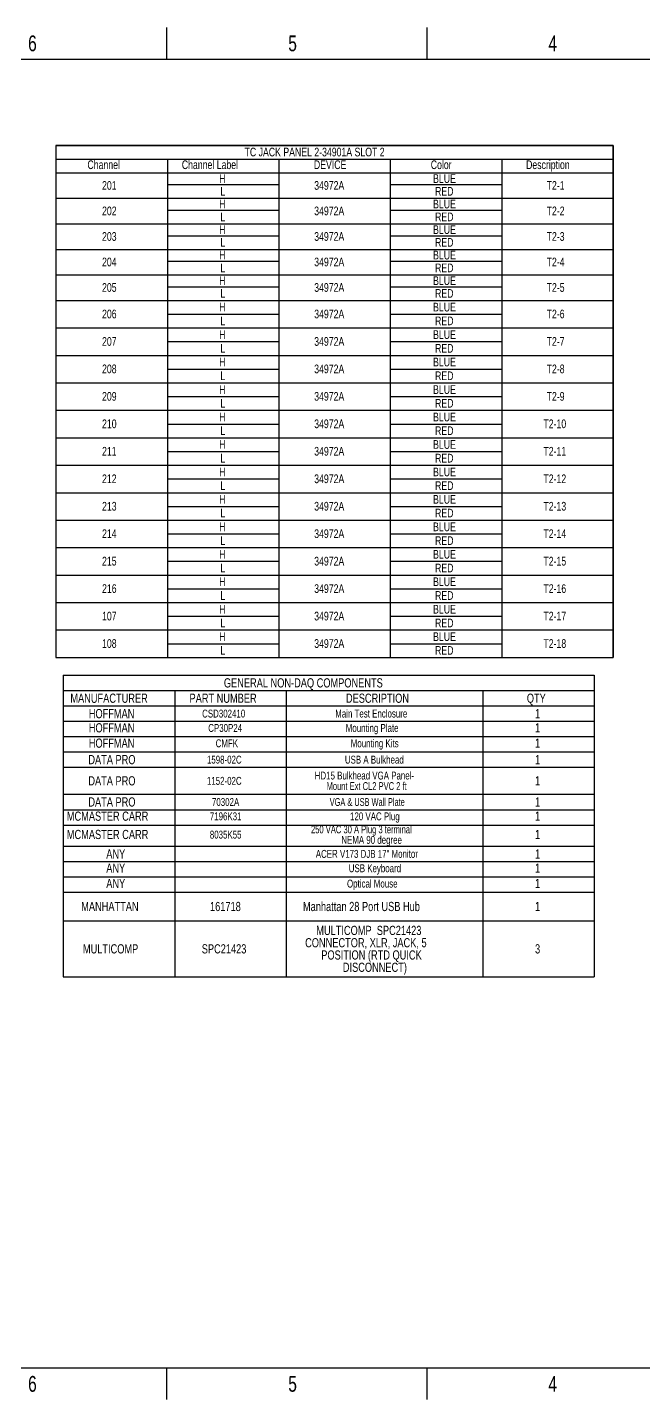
# Paper-space layout 'PATCH PANEL TC LAYOUT' of a CAD drawing. Header units: inches. Extents: x -41.6 to 33.7, y -15.9 to 81.4.
# Drawn here: x 10.86 to 20.63, y 0.07 to 21.81 of the extents above; entities that cross this region are included whole.
import ezdxf

# ---------------------------------------------------------------- set-up
doc = ezdxf.new("R2010")
doc.units = ezdxf.units.IN
doc.header["$MEASUREMENT"] = 0
for name, color, linetype in [('96', 250, 'Continuous'), ('SLD-0', 7, 'Continuous'), ('TEXT', 4, 'Continuous')]:
    doc.layers.add(name, color=color, linetype=linetype)
doc.styles.add('SLDTEXTSTYLE0', font='TXT', dxfattribs={"width": 0.736842})
doc.styles.add('SLDTEXTSTYLE10', font='TXT', dxfattribs={"width": 0.693182})
doc.styles.add('SLDTEXTSTYLE11', font='TXT', dxfattribs={"width": 0.696429})
doc.styles.add('SLDTEXTSTYLE2', font='TXT', dxfattribs={"width": 0.75})
doc.styles.add('SLDTEXTSTYLE5', font='TXT', dxfattribs={"width": 0.7})

# ---------------------------------------------------------------- blocks, each defined once
blk = doc.blocks.new('SW_NOTE_0_18')
at = {"layer": 'SLD-0', "color": 0, "insert": (0.099, 0.322), "char_height": 0.25, "attachment_point": 2, "style": 'SLDTEXTSTYLE0'}
blk.add_mtext('6', dxfattribs=at)
blk = doc.blocks.new('SW_NOTE_0_19')
at = {"layer": 'SLD-0', "color": 0, "insert": (0.099, 0.322), "char_height": 0.25, "attachment_point": 2, "style": 'SLDTEXTSTYLE0'}
blk.add_mtext('5', dxfattribs=at)
blk = doc.blocks.new('SW_NOTE_0_20')
at = {"layer": 'SLD-0', "color": 0, "insert": (0.099, 0.322), "char_height": 0.25, "attachment_point": 2, "style": 'SLDTEXTSTYLE0'}
blk.add_mtext('4', dxfattribs=at)
blk = doc.blocks.new('SW_NOTE_0_32')
at = {"layer": 'SLD-0', "color": 0, "insert": (0.099, 0.322), "char_height": 0.25, "attachment_point": 2, "style": 'SLDTEXTSTYLE0'}
blk.add_mtext('4', dxfattribs=at)
blk = doc.blocks.new('SW_NOTE_0_33')
at = {"layer": 'SLD-0', "color": 0, "insert": (0.099, 0.322), "char_height": 0.25, "attachment_point": 2, "style": 'SLDTEXTSTYLE0'}
blk.add_mtext('5', dxfattribs=at)
blk = doc.blocks.new('SW_NOTE_0_34')
at = {"layer": 'SLD-0', "color": 0, "insert": (0.099, 0.322), "char_height": 0.25, "attachment_point": 2, "style": 'SLDTEXTSTYLE0'}
blk.add_mtext('6', dxfattribs=at)
blk = doc.blocks.new('Block15')
at = {"layer": 'SLD-0'}
for p, q in [((13.134, 21.907), (13.134, 21.407)), ((17.259, 21.907), (17.259, 21.407)), ((13.134, 0.669), (13.134, 0.169)), ((17.259, 0.669), (17.259, 0.169))]:
    blk.add_line(p, q, dxfattribs=at)
at = {"layer": 'TEXT', "color": 1, "linetype": 'Continuous', "lineweight": 25}
for p, q in [((0.759, 21.407), (33.289, 21.407)), ((33.289, 0.669), (0.759, 0.669))]:
    blk.add_line(p, q, dxfattribs=at)
at = {"layer": 'SLD-0', "color": 1}
for name, p in [('SW_NOTE_0_34', (10.909, 21.459)), ('SW_NOTE_0_33', (15.034, 21.459)), ('SW_NOTE_0_32', (19.159, 21.459)), ('SW_NOTE_0_18', (10.909, 0.221)), ('SW_NOTE_0_19', (15.034, 0.221)), ('SW_NOTE_0_20', (19.159, 0.221))]:
    blk.add_blockref(name, p, dxfattribs=at)
blk = doc.blocks.new('D-Size Sheet')
at = {"color": 7, "linetype": 'Continuous'}
blk.add_blockref('Block15', (-0.259, -0.166), dxfattribs=at)
blk = doc.blocks.new('SW_TABLEANNOTATION_6')
at = {"layer": '96', "color": 0}
for p, q in [((0, 0), (0, -0.218)), ((0, 0), (1.767, 0)), ((0, 0), (0, -8.113)), ((8.835, 0), (0, 0)), ((1.767, 0), (3.534, 0)), ((3.534, 0), (5.301, 0)), ((5.301, 0), (7.068, 0)), ((7.068, 0), (8.835, 0)), ((8.835, 0), (8.835, -0.218)), ((8.835, -8.113), (8.835, 0)), ((0, -0.218), (0, -0.435)), ((0, -0.218), (1.767, -0.218)), ((1.767, -0.218), (1.767, -0.435)), ((1.767, -0.218), (3.534, -0.218)), ((3.534, -0.218), (3.534, -0.435)), ((3.534, -0.218), (5.301, -0.218)), ((5.301, -0.218), (5.301, -0.435)), ((5.301, -0.218), (7.068, -0.218)), ((7.068, -0.218), (7.068, -0.435)), ((7.068, -0.218), (8.835, -0.218)), ((8.835, -0.218), (8.835, -0.435)), ((0, -0.435), (0, -0.622)), ((0, -0.435), (1.767, -0.435)), ((0, -0.435), (1.767, -0.435)), ((0, -0.622), (0, -0.839)), ((1.767, -0.435), (1.767, -0.622)), ((1.767, -0.435), (3.534, -0.435)), ((1.767, -0.622), (1.767, -0.839)), ((1.767, -0.622), (3.534, -0.622)), ((3.534, -0.435), (3.534, -0.622)), ((3.534, -0.435), (5.301, -0.435)), ((3.534, -0.435), (5.301, -0.435)), ((3.534, -0.622), (3.534, -0.839)), ((5.301, -0.435), (5.301, -0.622)), ((5.301, -0.435), (7.068, -0.435)), ((5.301, -0.622), (5.301, -0.839)), ((5.301, -0.622), (7.068, -0.622)), ((7.068, -0.435), (7.068, -0.622)), ((7.068, -0.435), (8.835, -0.435)), ((7.068, -0.435), (8.835, -0.435)), ((7.068, -0.622), (7.068, -0.839)), ((8.835, -0.435), (8.835, -0.622)), ((8.835, -0.622), (8.835, -0.839)), ((0, -0.839), (0, -1.026)), ((0, -0.839), (1.767, -0.839)), ((0, -0.839), (1.767, -0.839)), ((1.767, -0.839), (1.767, -1.026)), ((1.767, -0.839), (3.534, -0.839)), ((3.534, -0.839), (3.534, -1.026)), ((3.534, -0.839), (5.301, -0.839)), ((3.534, -0.839), (5.301, -0.839)), ((5.301, -0.839), (5.301, -1.026)), ((5.301, -0.839), (7.068, -0.839)), ((7.068, -0.839), (7.068, -1.026)), ((7.068, -0.839), (8.835, -0.839)), ((7.068, -0.839), (8.835, -0.839)), ((8.835, -0.839), (8.835, -1.026)), ((0, -1.026), (0, -1.244)), ((1.767, -1.026), (1.767, -1.244)), ((1.767, -1.026), (3.534, -1.026)), ((3.534, -1.026), (3.534, -1.244)), ((5.301, -1.026), (5.301, -1.244)), ((5.301, -1.026), (7.068, -1.026)), ((7.068, -1.026), (7.068, -1.244)), ((8.835, -1.026), (8.835, -1.244)), ((0, -1.244), (0, -1.431)), ((0, -1.244), (1.767, -1.244)), ((0, -1.244), (1.767, -1.244)), ((1.767, -1.244), (1.767, -1.431)), ((1.767, -1.244), (3.534, -1.244)), ((3.534, -1.244), (3.534, -1.431)), ((3.534, -1.244), (5.301, -1.244)), ((3.534, -1.244), (5.301, -1.244)), ((5.301, -1.244), (5.301, -1.431)), ((5.301, -1.244), (7.068, -1.244)), ((7.068, -1.244), (7.068, -1.431)), ((7.068, -1.244), (8.835, -1.244)), ((7.068, -1.244), (8.835, -1.244)), ((8.835, -1.244), (8.835, -1.431)), ((0, -1.431), (0, -1.648)), ((1.767, -1.431), (1.767, -1.648)), ((1.767, -1.431), (3.534, -1.431)), ((3.534, -1.431), (3.534, -1.648)), ((5.301, -1.431), (5.301, -1.648)), ((5.301, -1.431), (7.068, -1.431)), ((7.068, -1.431), (7.068, -1.648)), ((8.835, -1.431), (8.835, -1.648)), ((0, -1.648), (0, -1.835)), ((0, -1.648), (1.767, -1.648)), ((0, -1.648), (1.767, -1.648)), ((1.767, -1.648), (1.767, -1.835)), ((1.767, -1.648), (3.534, -1.648)), ((3.534, -1.648), (3.534, -1.835)), ((3.534, -1.648), (5.301, -1.648)), ((3.534, -1.648), (5.301, -1.648)), ((5.301, -1.648), (5.301, -1.835)), ((5.301, -1.648), (7.068, -1.648)), ((7.068, -1.648), (7.068, -1.835)), ((7.068, -1.648), (8.835, -1.648)), ((7.068, -1.648), (8.835, -1.648)), ((8.835, -1.648), (8.835, -1.835)), ((0, -1.835), (0, -2.052)), ((1.767, -1.835), (1.767, -2.052)), ((1.767, -1.835), (3.534, -1.835)), ((3.534, -1.835), (3.534, -2.052)), ((5.301, -1.835), (5.301, -2.052)), ((5.301, -1.835), (7.068, -1.835)), ((7.068, -1.835), (7.068, -2.052)), ((8.835, -1.835), (8.835, -2.052)), ((0, -2.052), (0, -2.239)), ((0, -2.052), (1.767, -2.052)), ((0, -2.052), (1.767, -2.052)), ((1.767, -2.052), (1.767, -2.239)), ((1.767, -2.052), (3.534, -2.052)), ((3.534, -2.052), (3.534, -2.239)), ((3.534, -2.052), (5.301, -2.052)), ((3.534, -2.052), (5.301, -2.052)), ((5.301, -2.052), (5.301, -2.239)), ((5.301, -2.052), (7.068, -2.052)), ((7.068, -2.052), (7.068, -2.239)), ((7.068, -2.052), (8.835, -2.052)), ((7.068, -2.052), (8.835, -2.052)), ((8.835, -2.052), (8.835, -2.239)), ((0, -2.239), (0, -2.457)), ((1.767, -2.239), (1.767, -2.457)), ((1.767, -2.239), (3.534, -2.239)), ((3.534, -2.239), (3.534, -2.457)), ((5.301, -2.239), (5.301, -2.457)), ((5.301, -2.239), (7.068, -2.239)), ((7.068, -2.239), (7.068, -2.457)), ((8.835, -2.239), (8.835, -2.457)), ((0, -2.457), (0, -2.674)), ((0, -2.457), (1.767, -2.457)), ((0, -2.457), (1.767, -2.457)), ((1.767, -2.457), (1.767, -2.674)), ((1.767, -2.457), (3.534, -2.457)), ((3.534, -2.457), (3.534, -2.674)), ((3.534, -2.457), (5.301, -2.457)), ((3.534, -2.457), (5.301, -2.457)), ((5.301, -2.457), (5.301, -2.674)), ((5.301, -2.457), (7.068, -2.457)), ((7.068, -2.457), (7.068, -2.674)), ((7.068, -2.457), (8.835, -2.457)), ((7.068, -2.457), (8.835, -2.457)), ((8.835, -2.457), (8.835, -2.674)), ((0, -2.674), (0, -2.892)), ((1.767, -2.674), (1.767, -2.892)), ((1.767, -2.674), (3.534, -2.674)), ((3.534, -2.674), (3.534, -2.892)), ((5.301, -2.674), (5.301, -2.892)), ((5.301, -2.674), (7.068, -2.674)), ((7.068, -2.674), (7.068, -2.892)), ((8.835, -2.674), (8.835, -2.892)), ((0, -2.892), (0, -3.109)), ((0, -2.892), (1.767, -2.892)), ((0, -2.892), (1.767, -2.892)), ((1.767, -2.892), (1.767, -3.109)), ((1.767, -2.892), (3.534, -2.892)), ((3.534, -2.892), (3.534, -3.109)), ((3.534, -2.892), (5.301, -2.892)), ((3.534, -2.892), (5.301, -2.892)), ((5.301, -2.892), (5.301, -3.109)), ((5.301, -2.892), (7.068, -2.892)), ((7.068, -2.892), (7.068, -3.109)), ((7.068, -2.892), (8.835, -2.892)), ((7.068, -2.892), (8.835, -2.892)), ((8.835, -2.892), (8.835, -3.109)), ((0, -3.109), (0, -3.327)), ((1.767, -3.109), (1.767, -3.327)), ((1.767, -3.109), (3.534, -3.109)), ((3.534, -3.109), (3.534, -3.327)), ((5.301, -3.109), (5.301, -3.327)), ((5.301, -3.109), (7.068, -3.109)), ((7.068, -3.109), (7.068, -3.327)), ((8.835, -3.109), (8.835, -3.327)), ((0, -3.327), (0, -3.545)), ((0, -3.327), (1.767, -3.327)), ((0, -3.327), (1.767, -3.327)), ((1.767, -3.327), (1.767, -3.545)), ((1.767, -3.327), (3.534, -3.327)), ((3.534, -3.327), (3.534, -3.545)), ((3.534, -3.327), (5.301, -3.327)), ((3.534, -3.327), (5.301, -3.327)), ((5.301, -3.327), (5.301, -3.545)), ((5.301, -3.327), (7.068, -3.327)), ((7.068, -3.327), (7.068, -3.545)), ((7.068, -3.327), (8.835, -3.327)), ((7.068, -3.327), (8.835, -3.327)), ((8.835, -3.327), (8.835, -3.545)), ((0, -3.545), (0, -3.762)), ((1.767, -3.545), (1.767, -3.762)), ((1.767, -3.545), (3.534, -3.545)), ((3.534, -3.545), (3.534, -3.762)), ((5.301, -3.545), (5.301, -3.762)), ((5.301, -3.545), (7.068, -3.545)), ((7.068, -3.545), (7.068, -3.762)), ((8.835, -3.545), (8.835, -3.762)), ((0, -3.762), (0, -3.98)), ((0, -3.762), (1.767, -3.762)), ((0, -3.762), (1.767, -3.762)), ((1.767, -3.762), (1.767, -3.98)), ((1.767, -3.762), (3.534, -3.762)), ((3.534, -3.762), (3.534, -3.98)), ((3.534, -3.762), (5.301, -3.762)), ((3.534, -3.762), (5.301, -3.762)), ((5.301, -3.762), (5.301, -3.98)), ((5.301, -3.762), (7.068, -3.762)), ((7.068, -3.762), (7.068, -3.98)), ((7.068, -3.762), (8.835, -3.762)), ((7.068, -3.762), (8.835, -3.762)), ((8.835, -3.762), (8.835, -3.98)), ((0, -3.98), (0, -4.197)), ((1.767, -3.98), (1.767, -4.197)), ((1.767, -3.98), (3.534, -3.98)), ((3.534, -3.98), (3.534, -4.197)), ((5.301, -3.98), (5.301, -4.197)), ((5.301, -3.98), (7.068, -3.98)), ((7.068, -3.98), (7.068, -4.197)), ((8.835, -3.98), (8.835, -4.197)), ((0, -4.197), (0, -4.415)), ((0, -4.197), (1.767, -4.197)), ((0, -4.197), (1.767, -4.197)), ((1.767, -4.197), (1.767, -4.415)), ((1.767, -4.197), (3.534, -4.197)), ((3.534, -4.197), (3.534, -4.415)), ((3.534, -4.197), (5.301, -4.197)), ((3.534, -4.197), (5.301, -4.197)), ((5.301, -4.197), (5.301, -4.415)), ((5.301, -4.197), (7.068, -4.197)), ((7.068, -4.197), (7.068, -4.415)), ((7.068, -4.197), (8.835, -4.197)), ((7.068, -4.197), (8.835, -4.197)), ((8.835, -4.197), (8.835, -4.415)), ((0, -4.415), (0, -4.632)), ((1.767, -4.415), (1.767, -4.632)), ((1.767, -4.415), (3.534, -4.415)), ((3.534, -4.415), (3.534, -4.632)), ((5.301, -4.415), (5.301, -4.632)), ((5.301, -4.415), (7.068, -4.415)), ((7.068, -4.415), (7.068, -4.632)), ((8.835, -4.415), (8.835, -4.632)), ((0, -4.632), (0, -4.85)), ((0, -4.632), (1.767, -4.632)), ((0, -4.632), (1.767, -4.632)), ((1.767, -4.632), (1.767, -4.85)), ((1.767, -4.632), (3.534, -4.632)), ((3.534, -4.632), (3.534, -4.85)), ((3.534, -4.632), (5.301, -4.632)), ((3.534, -4.632), (5.301, -4.632)), ((5.301, -4.632), (5.301, -4.85)), ((5.301, -4.632), (7.068, -4.632)), ((7.068, -4.632), (7.068, -4.85)), ((7.068, -4.632), (8.835, -4.632)), ((7.068, -4.632), (8.835, -4.632)), ((8.835, -4.632), (8.835, -4.85)), ((0, -4.85), (0, -5.067)), ((1.767, -4.85), (1.767, -5.067)), ((1.767, -4.85), (3.534, -4.85)), ((3.534, -4.85), (3.534, -5.067)), ((5.301, -4.85), (5.301, -5.067)), ((5.301, -4.85), (7.068, -4.85)), ((7.068, -4.85), (7.068, -5.067)), ((8.835, -4.85), (8.835, -5.067)), ((0, -5.067), (0, -5.285)), ((0, -5.067), (1.767, -5.067)), ((0, -5.067), (1.767, -5.067)), ((1.767, -5.067), (1.767, -5.285)), ((1.767, -5.067), (3.534, -5.067)), ((3.534, -5.067), (3.534, -5.285)), ((3.534, -5.067), (5.301, -5.067)), ((3.534, -5.067), (5.301, -5.067)), ((5.301, -5.067), (5.301, -5.285)), ((5.301, -5.067), (7.068, -5.067)), ((7.068, -5.067), (7.068, -5.285)), ((7.068, -5.067), (8.835, -5.067)), ((7.068, -5.067), (8.835, -5.067)), ((8.835, -5.067), (8.835, -5.285)), ((0, -5.285), (0, -5.503)), ((1.767, -5.285), (1.767, -5.503)), ((1.767, -5.285), (3.534, -5.285)), ((3.534, -5.285), (3.534, -5.503)), ((5.301, -5.285), (5.301, -5.503)), ((5.301, -5.285), (7.068, -5.285)), ((7.068, -5.285), (7.068, -5.503)), ((8.835, -5.285), (8.835, -5.503)), ((0, -5.503), (0, -5.72)), ((0, -5.503), (1.767, -5.503)), ((0, -5.503), (1.767, -5.503)), ((1.767, -5.503), (1.767, -5.72)), ((1.767, -5.503), (3.534, -5.503)), ((3.534, -5.503), (3.534, -5.72)), ((3.534, -5.503), (5.301, -5.503)), ((3.534, -5.503), (5.301, -5.503)), ((5.301, -5.503), (5.301, -5.72)), ((5.301, -5.503), (7.068, -5.503)), ((7.068, -5.503), (7.068, -5.72)), ((7.068, -5.503), (8.835, -5.503)), ((7.068, -5.503), (8.835, -5.503)), ((8.835, -5.503), (8.835, -5.72)), ((0, -5.72), (0, -5.938)), ((1.767, -5.72), (1.767, -5.938)), ((1.767, -5.72), (3.534, -5.72)), ((3.534, -5.72), (3.534, -5.938)), ((5.301, -5.72), (5.301, -5.938)), ((5.301, -5.72), (7.068, -5.72)), ((7.068, -5.72), (7.068, -5.938)), ((8.835, -5.72), (8.835, -5.938)), ((0, -5.938), (0, -6.155)), ((0, -5.938), (1.767, -5.938)), ((0, -5.938), (1.767, -5.938)), ((1.767, -5.938), (1.767, -6.155)), ((1.767, -5.938), (3.534, -5.938)), ((3.534, -5.938), (3.534, -6.155)), ((3.534, -5.938), (5.301, -5.938)), ((3.534, -5.938), (5.301, -5.938)), ((5.301, -5.938), (5.301, -6.155)), ((5.301, -5.938), (7.068, -5.938)), ((7.068, -5.938), (7.068, -6.155)), ((7.068, -5.938), (8.835, -5.938)), ((7.068, -5.938), (8.835, -5.938)), ((8.835, -5.938), (8.835, -6.155)), ((0, -6.155), (0, -6.373)), ((1.767, -6.155), (1.767, -6.373)), ((1.767, -6.155), (3.534, -6.155)), ((3.534, -6.155), (3.534, -6.373)), ((5.301, -6.155), (5.301, -6.373)), ((5.301, -6.155), (7.068, -6.155)), ((7.068, -6.155), (7.068, -6.373)), ((8.835, -6.155), (8.835, -6.373)), ((0, -6.373), (0, -6.59)), ((0, -6.373), (1.767, -6.373)), ((0, -6.373), (1.767, -6.373)), ((1.767, -6.373), (1.767, -6.59)), ((1.767, -6.373), (3.534, -6.373)), ((3.534, -6.373), (3.534, -6.59)), ((3.534, -6.373), (5.301, -6.373)), ((3.534, -6.373), (5.301, -6.373)), ((5.301, -6.373), (5.301, -6.59)), ((5.301, -6.373), (7.068, -6.373)), ((7.068, -6.373), (7.068, -6.59)), ((7.068, -6.373), (8.835, -6.373)), ((7.068, -6.373), (8.835, -6.373)), ((8.835, -6.373), (8.835, -6.59)), ((0, -6.59), (0, -6.808)), ((1.767, -6.59), (1.767, -6.808)), ((1.767, -6.59), (3.534, -6.59)), ((3.534, -6.59), (3.534, -6.808)), ((5.301, -6.59), (5.301, -6.808)), ((5.301, -6.59), (7.068, -6.59)), ((7.068, -6.59), (7.068, -6.808)), ((8.835, -6.59), (8.835, -6.808)), ((0, -6.808), (0, -7.025)), ((0, -6.808), (1.767, -6.808)), ((0, -6.808), (1.767, -6.808)), ((1.767, -6.808), (1.767, -7.025)), ((1.767, -6.808), (3.534, -6.808)), ((3.534, -6.808), (3.534, -7.025)), ((3.534, -6.808), (5.301, -6.808)), ((3.534, -6.808), (5.301, -6.808)), ((5.301, -6.808), (5.301, -7.025)), ((5.301, -6.808), (7.068, -6.808)), ((7.068, -6.808), (7.068, -7.025)), ((7.068, -6.808), (8.835, -6.808)), ((7.068, -6.808), (8.835, -6.808)), ((8.835, -6.808), (8.835, -7.025)), ((0, -7.025), (0, -7.243)), ((1.767, -7.025), (1.767, -7.243)), ((1.767, -7.025), (3.534, -7.025)), ((3.534, -7.025), (3.534, -7.243)), ((5.301, -7.025), (5.301, -7.243)), ((5.301, -7.025), (7.068, -7.025)), ((7.068, -7.025), (7.068, -7.243)), ((8.835, -7.025), (8.835, -7.243)), ((0, -7.243), (0, -7.46)), ((0, -7.243), (1.767, -7.243)), ((0, -7.243), (1.767, -7.243)), ((1.767, -7.243), (1.767, -7.46)), ((1.767, -7.243), (3.534, -7.243)), ((3.534, -7.243), (3.534, -7.46)), ((3.534, -7.243), (5.301, -7.243)), ((3.534, -7.243), (5.301, -7.243)), ((5.301, -7.243), (5.301, -7.46)), ((5.301, -7.243), (7.068, -7.243)), ((7.068, -7.243), (7.068, -7.46)), ((7.068, -7.243), (8.835, -7.243)), ((7.068, -7.243), (8.835, -7.243)), ((8.835, -7.243), (8.835, -7.46)), ((0, -7.46), (0, -7.678)), ((1.767, -7.46), (1.767, -7.678)), ((1.767, -7.46), (3.534, -7.46)), ((3.534, -7.46), (3.534, -7.678)), ((5.301, -7.46), (5.301, -7.678)), ((5.301, -7.46), (7.068, -7.46)), ((7.068, -7.46), (7.068, -7.678)), ((8.835, -7.46), (8.835, -7.678)), ((0, -7.678), (0, -7.896)), ((0, -7.678), (1.767, -7.678)), ((0, -7.678), (1.767, -7.678)), ((1.767, -7.678), (1.767, -7.896)), ((1.767, -7.678), (3.534, -7.678)), ((3.534, -7.678), (3.534, -7.896)), ((3.534, -7.678), (5.301, -7.678)), ((3.534, -7.678), (5.301, -7.678)), ((5.301, -7.678), (5.301, -7.896)), ((5.301, -7.678), (7.068, -7.678)), ((7.068, -7.678), (7.068, -7.896)), ((7.068, -7.678), (8.835, -7.678)), ((7.068, -7.678), (8.835, -7.678)), ((8.835, -7.678), (8.835, -7.896)), ((0, -7.896), (0, -8.113)), ((1.767, -7.896), (1.767, -8.113)), ((1.767, -7.896), (3.534, -7.896)), ((3.534, -7.896), (3.534, -8.113)), ((5.301, -7.896), (5.301, -8.113)), ((5.301, -7.896), (7.068, -7.896)), ((7.068, -7.896), (7.068, -8.113)), ((8.835, -7.896), (8.835, -8.113)), ((0, -8.113), (1.767, -8.113)), ((0, -8.113), (8.835, -8.113)), ((1.767, -8.113), (3.534, -8.113)), ((3.534, -8.113), (5.301, -8.113)), ((5.301, -8.113), (7.068, -8.113)), ((7.068, -8.113), (8.835, -8.113))]:
    blk.add_line(p, q, dxfattribs=at)
at = {"layer": '96', "color": 0, "attachment_point": 1, "style": 'SLDTEXTSTYLE2'}
for s, insert, char_height in [('TC JACK PANEL 2-34901A SLOT 2', (2.991, -0.037), 0.1378), ('Channel', (0.5, -0.238), 0.1378), ('Channel Label', (1.996, -0.238), 0.1378), ('DEVICE', (4.09, -0.238), 0.1378), ('Color', (5.943, -0.238), 0.1378), ('Description', (7.454, -0.238), 0.1378), ('201', (0.731, -0.566), 0.1378), ('H', (2.588, -0.457), 0.138), ('34972A', (4.095, -0.566), 0.1378), ('BLUE', (5.98, -0.457), 0.1378), ('T2-1', (7.78, -0.566), 0.1378), ('H', (2.588, -0.861), 0.138), ('L', (2.608, -0.659), 0.138), ('BLUE', (5.98, -0.861), 0.1378), ('RED', (6.011, -0.659), 0.1378), ('202', (0.731, -0.97), 0.1378), ('L', (2.608, -1.064), 0.138), ('34972A', (4.095, -0.97), 0.1378), ('RED', (6.011, -1.064), 0.1378), ('T2-2', (7.78, -0.97), 0.1378), ('H', (2.588, -1.266), 0.138), ('BLUE', (5.98, -1.266), 0.1378), ('203', (0.731, -1.375), 0.1378), ('L', (2.608, -1.468), 0.138), ('34972A', (4.095, -1.375), 0.1378), ('RED', (6.011, -1.468), 0.1378), ('T2-3', (7.78, -1.375), 0.1378), ('H', (2.588, -1.67), 0.138), ('BLUE', (5.98, -1.67), 0.1378), ('204', (0.731, -1.779), 0.1378), ('L', (2.608, -1.872), 0.138), ('34972A', (4.095, -1.779), 0.1378), ('RED', (6.011, -1.872), 0.1378), ('T2-4', (7.78, -1.779), 0.1378), ('H', (2.588, -2.075), 0.138), ('BLUE', (5.98, -2.075), 0.1378), ('205', (0.731, -2.183), 0.1378), ('L', (2.608, -2.277), 0.138), ('34972A', (4.095, -2.183), 0.1378), ('RED', (6.011, -2.277), 0.1378), ('T2-5', (7.78, -2.183), 0.1378), ('206', (0.731, -2.603), 0.1378), ('H', (2.588, -2.494), 0.138), ('34972A', (4.095, -2.603), 0.1378), ('BLUE', (5.98, -2.494), 0.1378), ('T2-6', (7.78, -2.603), 0.1378), ('L', (2.608, -2.712), 0.138), ('RED', (6.011, -2.712), 0.1378), ('207', (0.731, -3.038), 0.1378), ('H', (2.588, -2.929), 0.138), ('34972A', (4.095, -3.038), 0.1378), ('BLUE', (5.98, -2.929), 0.1378), ('T2-7', (7.78, -3.038), 0.1378), ('L', (2.608, -3.147), 0.138), ('RED', (6.011, -3.147), 0.1378), ('208', (0.731, -3.473), 0.1378), ('H', (2.588, -3.364), 0.138), ('34972A', (4.095, -3.473), 0.1378), ('BLUE', (5.98, -3.364), 0.1378), ('T2-8', (7.78, -3.473), 0.1378), ('L', (2.608, -3.582), 0.138), ('RED', (6.011, -3.582), 0.1378), ('209', (0.731, -3.908), 0.1378), ('H', (2.588, -3.8), 0.138), ('34972A', (4.095, -3.908), 0.1378), ('BLUE', (5.98, -3.8), 0.1378), ('T2-9', (7.78, -3.908), 0.1378), ('L', (2.608, -4.017), 0.138), ('RED', (6.011, -4.017), 0.1378), ('210', (0.731, -4.343), 0.1378), ('H', (2.588, -4.235), 0.138), ('34972A', (4.095, -4.343), 0.1378), ('BLUE', (5.98, -4.235), 0.1378), ('T2-10', (7.729, -4.343), 0.1378), ('L', (2.608, -4.452), 0.138), ('RED', (6.011, -4.452), 0.1378), ('211', (0.731, -4.778), 0.1378), ('H', (2.588, -4.67), 0.138), ('34972A', (4.095, -4.778), 0.1378), ('BLUE', (5.98, -4.67), 0.1378), ('T2-11', (7.729, -4.778), 0.1378), ('L', (2.608, -4.887), 0.138), ('RED', (6.011, -4.887), 0.1378), ('212', (0.731, -5.214), 0.1378), ('H', (2.588, -5.105), 0.138), ('34972A', (4.095, -5.214), 0.1378), ('BLUE', (5.98, -5.105), 0.1378), ('T2-12', (7.729, -5.214), 0.1378), ('L', (2.608, -5.322), 0.138), ('RED', (6.011, -5.322), 0.1378), ('213', (0.731, -5.649), 0.1378), ('H', (2.588, -5.54), 0.138), ('34972A', (4.095, -5.649), 0.1378), ('BLUE', (5.98, -5.54), 0.1378), ('T2-13', (7.729, -5.649), 0.1378), ('L', (2.608, -5.757), 0.138), ('RED', (6.011, -5.757), 0.1378), ('214', (0.731, -6.084), 0.1378), ('H', (2.588, -5.975), 0.138), ('34972A', (4.095, -6.084), 0.1378), ('BLUE', (5.98, -5.975), 0.1378), ('T2-14', (7.729, -6.084), 0.1378), ('L', (2.608, -6.193), 0.138), ('RED', (6.011, -6.193), 0.1378), ('215', (0.731, -6.519), 0.1378), ('H', (2.588, -6.41), 0.138), ('34972A', (4.095, -6.519), 0.1378), ('BLUE', (5.98, -6.41), 0.1378), ('T2-15', (7.729, -6.519), 0.1378), ('L', (2.608, -6.628), 0.138), ('RED', (6.011, -6.628), 0.1378), ('216', (0.731, -6.954), 0.1378), ('H', (2.588, -6.845), 0.138), ('34972A', (4.095, -6.954), 0.1378), ('BLUE', (5.98, -6.845), 0.1378), ('T2-16', (7.729, -6.954), 0.1378), ('L', (2.608, -7.063), 0.138), ('RED', (6.011, -7.063), 0.1378), ('107', (0.731, -7.389), 0.1378), ('H', (2.588, -7.28), 0.138), ('34972A', (4.095, -7.389), 0.1378), ('BLUE', (5.98, -7.28), 0.1378), ('T2-17', (7.729, -7.389), 0.1378), ('L', (2.608, -7.498), 0.138), ('RED', (6.011, -7.498), 0.1378), ('108', (0.731, -7.824), 0.1378), ('H', (2.588, -7.715), 0.138), ('34972A', (4.095, -7.824), 0.1378), ('BLUE', (5.98, -7.715), 0.1378), ('T2-18', (7.729, -7.824), 0.1378), ('L', (2.608, -7.933), 0.138), ('RED', (6.011, -7.933), 0.1378)]:
    blk.add_mtext(s, dxfattribs=dict(at, insert=insert, char_height=char_height))
blk = doc.blocks.new('SW_TABLEANNOTATION_10')
at = {"layer": 'TEXT', "color": 0}
for p, q in [((0, 0), (0, -0.243)), ((0, 0), (1.767, 0)), ((1.767, 0), (3.534, 0)), ((3.534, 0), (6.651, 0)), ((6.651, 0), (8.417, 0)), ((8.417, 0), (8.417, -0.243)), ((0, -0.243), (0, -0.486)), ((0, -0.243), (1.767, -0.243)), ((1.767, -0.243), (1.767, -0.486)), ((1.767, -0.243), (3.534, -0.243)), ((3.534, -0.243), (3.534, -0.486)), ((3.534, -0.243), (6.651, -0.243)), ((6.651, -0.243), (6.651, -0.486)), ((6.651, -0.243), (8.417, -0.243)), ((8.417, -0.243), (8.417, -0.486)), ((0, -0.486), (0, -0.73)), ((0, -0.486), (1.767, -0.486)), ((1.767, -0.486), (1.767, -0.73)), ((1.767, -0.486), (3.534, -0.486)), ((3.534, -0.486), (3.534, -0.73)), ((3.534, -0.486), (6.651, -0.486)), ((6.651, -0.486), (6.651, -0.73)), ((6.651, -0.486), (8.417, -0.486)), ((8.417, -0.486), (8.417, -0.73)), ((0, -0.73), (0, -0.973)), ((0, -0.73), (1.767, -0.73)), ((1.767, -0.73), (1.767, -0.973)), ((1.767, -0.73), (3.534, -0.73)), ((3.534, -0.73), (3.534, -0.973)), ((3.534, -0.73), (6.651, -0.73)), ((6.651, -0.73), (6.651, -0.973)), ((6.651, -0.73), (8.417, -0.73)), ((8.417, -0.73), (8.417, -0.973)), ((0, -0.973), (0, -1.216)), ((0, -0.973), (1.767, -0.973)), ((1.767, -0.973), (1.767, -1.216)), ((1.767, -0.973), (3.534, -0.973)), ((3.534, -0.973), (3.534, -1.216)), ((3.534, -0.973), (6.651, -0.973)), ((6.651, -0.973), (6.651, -1.216)), ((6.651, -0.973), (8.417, -0.973)), ((8.417, -0.973), (8.417, -1.216)), ((0, -1.216), (0, -1.459)), ((0, -1.216), (1.767, -1.216)), ((1.767, -1.216), (1.767, -1.459)), ((1.767, -1.216), (3.534, -1.216)), ((3.534, -1.216), (3.534, -1.459)), ((3.534, -1.216), (6.651, -1.216)), ((6.651, -1.216), (6.651, -1.459)), ((6.651, -1.216), (8.417, -1.216)), ((8.417, -1.216), (8.417, -1.459)), ((0, -1.459), (0, -1.887)), ((0, -1.459), (1.767, -1.459)), ((1.767, -1.459), (1.767, -1.887)), ((1.767, -1.459), (3.534, -1.459)), ((3.534, -1.459), (3.534, -1.887)), ((3.534, -1.459), (6.651, -1.459)), ((6.651, -1.459), (6.651, -1.887)), ((6.651, -1.459), (8.417, -1.459)), ((8.417, -1.459), (8.417, -1.887)), ((0, -1.887), (0, -2.131)), ((0, -1.887), (1.767, -1.887)), ((1.767, -1.887), (1.767, -2.131)), ((1.767, -1.887), (3.534, -1.887)), ((3.534, -1.887), (3.534, -2.131)), ((3.534, -1.887), (6.651, -1.887)), ((6.651, -1.887), (6.651, -2.131)), ((6.651, -1.887), (8.417, -1.887)), ((8.417, -1.887), (8.417, -2.131)), ((0, -2.131), (0, -2.374)), ((0, -2.131), (1.767, -2.131)), ((1.767, -2.131), (1.767, -2.374)), ((1.767, -2.131), (3.534, -2.131)), ((3.534, -2.131), (3.534, -2.374)), ((3.534, -2.131), (6.651, -2.131)), ((6.651, -2.131), (6.651, -2.374)), ((6.651, -2.131), (8.417, -2.131)), ((8.417, -2.131), (8.417, -2.374)), ((0, -2.374), (0, -2.709)), ((0, -2.374), (1.767, -2.374)), ((1.767, -2.374), (1.767, -2.709)), ((1.767, -2.374), (3.534, -2.374)), ((3.534, -2.374), (3.534, -2.709)), ((3.534, -2.374), (6.651, -2.374)), ((6.651, -2.374), (6.651, -2.709)), ((6.651, -2.374), (8.417, -2.374)), ((8.417, -2.374), (8.417, -2.709)), ((0, -2.709), (0, -2.953)), ((0, -2.709), (1.767, -2.709)), ((1.767, -2.709), (1.767, -2.953)), ((1.767, -2.709), (3.534, -2.709)), ((3.534, -2.709), (3.534, -2.953)), ((3.534, -2.709), (6.651, -2.709)), ((6.651, -2.709), (6.651, -2.953)), ((6.651, -2.709), (8.417, -2.709)), ((8.417, -2.709), (8.417, -2.953)), ((0, -2.953), (0, -3.196)), ((0, -2.953), (1.767, -2.953)), ((1.767, -2.953), (1.767, -3.196)), ((1.767, -2.953), (3.534, -2.953)), ((3.534, -2.953), (3.534, -3.196)), ((3.534, -2.953), (6.651, -2.953)), ((6.651, -2.953), (6.651, -3.196)), ((6.651, -2.953), (8.417, -2.953)), ((8.417, -2.953), (8.417, -3.196)), ((0, -3.196), (0, -3.439)), ((0, -3.196), (1.767, -3.196)), ((1.767, -3.196), (1.767, -3.439)), ((1.767, -3.196), (3.534, -3.196)), ((3.534, -3.196), (3.534, -3.439)), ((3.534, -3.196), (6.651, -3.196)), ((6.651, -3.196), (6.651, -3.439)), ((6.651, -3.196), (8.417, -3.196)), ((8.417, -3.196), (8.417, -3.439)), ((0, -3.439), (0, -3.89)), ((0, -3.439), (1.767, -3.439)), ((1.767, -3.439), (1.767, -3.89)), ((1.767, -3.439), (3.534, -3.439)), ((3.534, -3.439), (3.534, -3.89)), ((3.534, -3.439), (6.651, -3.439)), ((6.651, -3.439), (6.651, -3.89)), ((6.651, -3.439), (8.417, -3.439)), ((8.417, -3.439), (8.417, -3.89)), ((0, -3.89), (0, -4.781)), ((0, -3.89), (1.767, -3.89)), ((1.767, -3.89), (1.767, -4.781)), ((1.767, -3.89), (3.534, -3.89)), ((3.534, -3.89), (3.534, -4.781)), ((3.534, -3.89), (6.651, -3.89)), ((6.651, -3.89), (6.651, -4.781)), ((6.651, -3.89), (8.417, -3.89)), ((8.417, -3.89), (8.417, -4.781)), ((0, -4.781), (1.767, -4.781)), ((1.767, -4.781), (3.534, -4.781)), ((3.534, -4.781), (6.651, -4.781)), ((6.651, -4.781), (8.417, -4.781))]:
    blk.add_line(p, q, dxfattribs=at)
at = {"layer": 'TEXT', "color": 0, "attachment_point": 1}
for s, insert, char_height, style in [('GENERAL NON-DAQ COMPONENTS', (2.547, -0.049), 0.14583, 'SLDTEXTSTYLE2'), ('MANUFACTURER', (0.113, -0.292), 0.14583, 'SLDTEXTSTYLE2'), ('PART NUMBER', (2.002, -0.292), 0.14583, 'SLDTEXTSTYLE2'), ('DESCRIPTION', (4.482, -0.292), 0.14583, 'SLDTEXTSTYLE2'), ('QTY', (7.35, -0.292), 0.1458, 'SLDTEXTSTYLE2'), ('HOFFMAN', (0.405, -0.536), 0.1458, 'SLDTEXTSTYLE2'), ('CSD302410', (2.202, -0.546), 0.125, 'SLDTEXTSTYLE2'), ('Main Test Enclosure', (4.312, -0.546), 0.125, 'SLDTEXTSTYLE2'), ('1', (7.48, -0.536), 0.146, 'SLDTEXTSTYLE2'), ('HOFFMAN', (0.405, -0.761), 0.1458, 'SLDTEXTSTYLE2'), ('CP30P24', (2.299, -0.774), 0.125, 'SLDTEXTSTYLE2'), ('Mounting Plate', (4.479, -0.774), 0.125, 'SLDTEXTSTYLE2'), ('1', (7.48, -0.761), 0.146, 'SLDTEXTSTYLE2'), ('HOFFMAN', (0.405, -1.004), 0.1458, 'SLDTEXTSTYLE2'), ('CMFK', (2.416, -1.017), 0.125, 'SLDTEXTSTYLE2'), ('Mounting Kits', (4.558, -1.017), 0.125, 'SLDTEXTSTYLE2'), ('1', (7.48, -1.004), 0.146, 'SLDTEXTSTYLE2'), ('DATA PRO', (0.398, -1.265), 0.1458, 'SLDTEXTSTYLE2'), ('1598-02C', (2.278, -1.276), 0.125, 'SLDTEXTSTYLE2'), ('USB A Bulkhead', (4.465, -1.276), 0.125, 'SLDTEXTSTYLE2'), ('1', (7.48, -1.265), 0.146, 'SLDTEXTSTYLE2'), ('HD15 Bulkhead VGA Panel-', (3.987, -1.528), 0.125, 'SLDTEXTSTYLE2'), ('DATA PRO', (0.398, -1.601), 0.1458, 'SLDTEXTSTYLE2'), ('1152-02C', (2.278, -1.612), 0.125, 'SLDTEXTSTYLE2'), ('Mount Ext CL2 PVC 2 ft', (4.175, -1.695), 0.125, 'SLDTEXTSTYLE10'), ('1', (7.48, -1.601), 0.146, 'SLDTEXTSTYLE2'), ('DATA PRO', (0.398, -1.936), 0.1458, 'SLDTEXTSTYLE2'), ('70302A', (2.358, -1.947), 0.125, 'SLDTEXTSTYLE2'), ('VGA & USB Wall Plate', (4.225, -1.947), 0.125, 'SLDTEXTSTYLE5'), ('1', (7.48, -1.936), 0.146, 'SLDTEXTSTYLE2'), ('MCMASTER CARR', (0.057, -2.161), 0.14583, 'SLDTEXTSTYLE2'), ('7196K31', (2.324, -2.174), 0.125, 'SLDTEXTSTYLE2'), ('120 VAC Plug', (4.547, -2.174), 0.125, 'SLDTEXTSTYLE2'), ('1', (7.48, -2.161), 0.146, 'SLDTEXTSTYLE2'), ('250 VAC 30 A Plug 3 terminal', (3.928, -2.381), 0.125, 'SLDTEXTSTYLE11'), ('MCMASTER CARR', (0.057, -2.451), 0.14583, 'SLDTEXTSTYLE2'), ('8035K55', (2.324, -2.464), 0.125, 'SLDTEXTSTYLE2'), ('NEMA 90 degree', (4.408, -2.547), 0.125, 'SLDTEXTSTYLE2'), ('1', (7.48, -2.451), 0.146, 'SLDTEXTSTYLE2'), ('ANY', (0.682, -2.759), 0.1458, 'SLDTEXTSTYLE2'), ('ACER V173 DJB 17" Monitor', (4.004, -2.769), 0.125, 'SLDTEXTSTYLE2'), ('1', (7.48, -2.759), 0.146, 'SLDTEXTSTYLE2'), ('ANY', (0.682, -2.984), 0.1458, 'SLDTEXTSTYLE2'), ('USB Keyboard', (4.527, -2.997), 0.125, 'SLDTEXTSTYLE2'), ('1', (7.48, -2.984), 0.146, 'SLDTEXTSTYLE2'), ('ANY', (0.682, -3.227), 0.1458, 'SLDTEXTSTYLE2'), ('Optical Mouse', (4.499, -3.24), 0.125, 'SLDTEXTSTYLE2'), ('1', (7.48, -3.227), 0.146, 'SLDTEXTSTYLE2'), ('MANHATTAN', (0.285, -3.592), 0.1458, 'SLDTEXTSTYLE2'), ('161718', (2.327, -3.592), 0.1458, 'SLDTEXTSTYLE2'), ('Manhattan 28 Port USB Hub', (3.801, -3.592), 0.14583, 'SLDTEXTSTYLE2'), ('1', (7.48, -3.592), 0.146, 'SLDTEXTSTYLE2'), ('MULTICOMP  SPC21423', (4.012, -3.971), 0.14583, 'SLDTEXTSTYLE2'), ('MULTICOMP', (0.312, -4.263), 0.1458, 'SLDTEXTSTYLE2'), ('SPC21423', (2.196, -4.263), 0.1458, 'SLDTEXTSTYLE2'), ('CONNECTOR, XLR, JACK, 5', (3.835, -4.166), 0.14583, 'SLDTEXTSTYLE2'), ('3', (7.48, -4.263), 0.146, 'SLDTEXTSTYLE2'), ('POSITION (RTD QUICK', (4.091, -4.36), 0.14583, 'SLDTEXTSTYLE2'), ('DISCONNECT)', (4.433, -4.555), 0.14583, 'SLDTEXTSTYLE2')]:
    blk.add_mtext(s, dxfattribs=dict(at, insert=insert, char_height=char_height, style=style))

psp = doc.layouts.new('PATCH PANEL TC LAYOUT')

# ---------------------------------------------------------------- block references
at = {"color": 7, "linetype": 'Continuous'}
psp.add_blockref('D-Size Sheet', (0.194, 0.071), dxfattribs=at)
at = {"layer": '96'}
psp.add_blockref('SW_TABLEANNOTATION_6', (11.316, 19.945), dxfattribs=at)
at = {"layer": 'TEXT'}
psp.add_blockref('SW_TABLEANNOTATION_10', (11.432, 11.551), dxfattribs=at)

doc.saveas('drawing.dxf')
